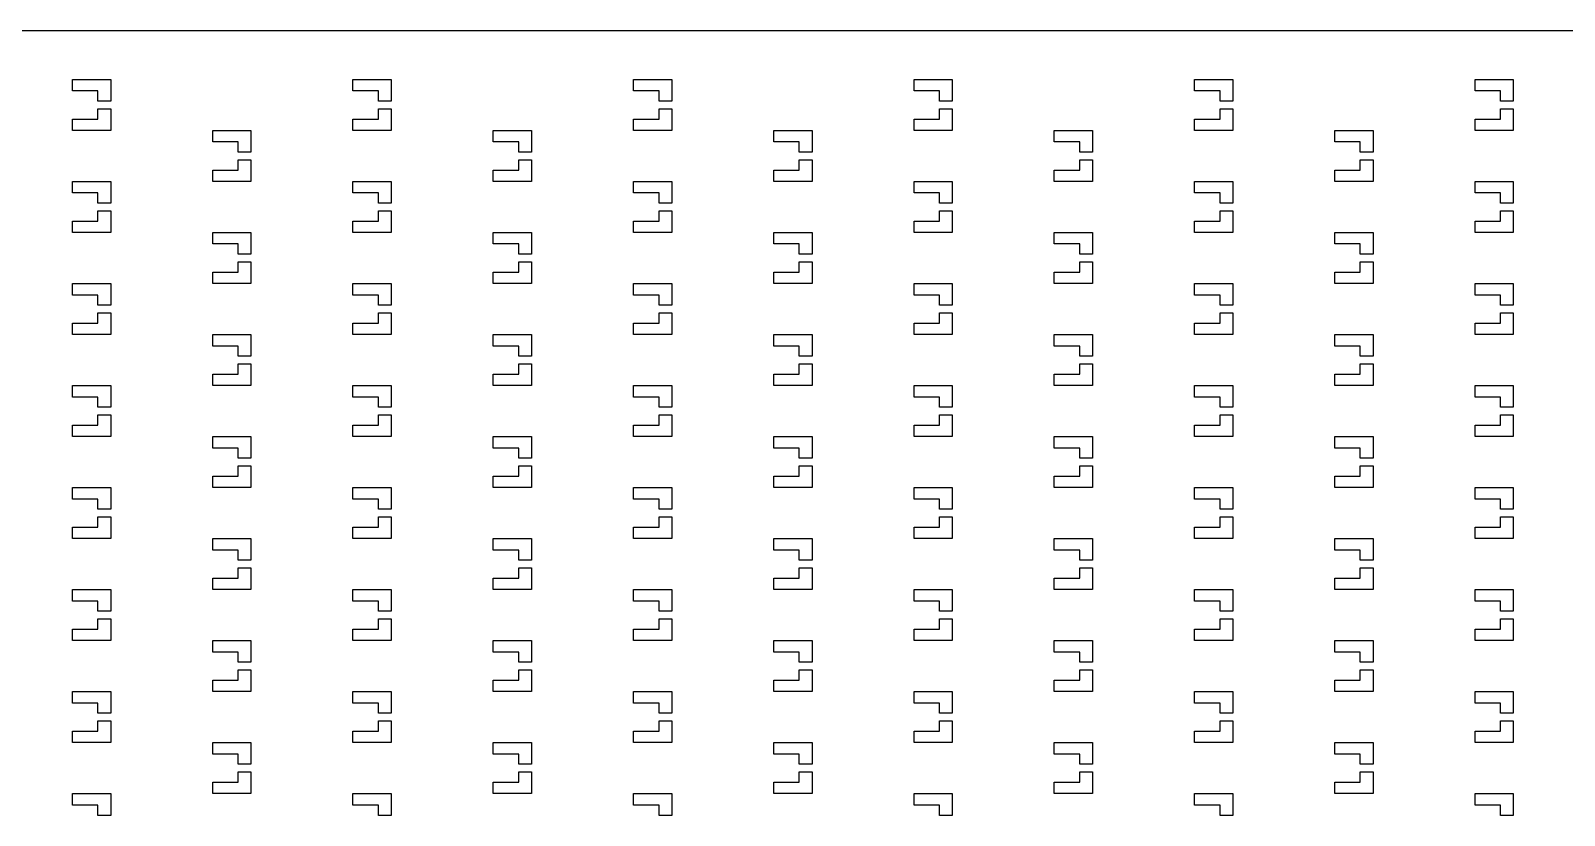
# Model space of a CAD drawing. Header units: millimetres. Extents: x 2102 to 86502, y 1818 to 64568.
# Drawn here: x 26348 to 26950, y 34385 to 34693 of the extents above; entities that cross this region are included whole.
import ezdxf

# ---------------------------------------------------------------- set-up
doc = ezdxf.new("R2010")
doc.units = ezdxf.units.MM
doc.layers.add('Layer-2', color=3, linetype='Continuous')

msp = doc.modelspace()

# ---------------------------------------------------------------- linework, layer by layer
at = {"layer": 'Layer-2'}
for p, q in [((30017.7, 34692.6), (23387.72, 34692.6)), ((26364.55, 34673.47), (26379.55, 34673.47)), ((26364.55, 34668.97), (26364.55, 34673.47)), ((26379.55, 34673.47), (26379.55, 34664.97)), ((26474.55, 34673.47), (26489.55, 34673.47)), ((26474.55, 34668.97), (26474.55, 34673.47)), ((26489.55, 34673.47), (26489.55, 34664.97)), ((26584.55, 34673.47), (26599.55, 34673.47)), ((26584.55, 34668.97), (26584.55, 34673.47)), ((26599.55, 34673.47), (26599.55, 34664.97)), ((26694.55, 34673.47), (26709.55, 34673.47)), ((26694.55, 34668.97), (26694.55, 34673.47)), ((26709.55, 34673.47), (26709.55, 34664.97)), ((26804.55, 34673.47), (26819.55, 34673.47)), ((26804.55, 34668.97), (26804.55, 34673.47)), ((26819.55, 34673.47), (26819.55, 34664.97)), ((26914.55, 34673.47), (26929.55, 34673.47)), ((26914.55, 34668.97), (26914.55, 34673.47)), ((26929.55, 34673.47), (26929.55, 34664.97)), ((26374.55, 34668.97), (26364.55, 34668.97)), ((26374.55, 34664.97), (26374.55, 34668.97)), ((26379.55, 34664.97), (26374.55, 34664.97)), ((26484.55, 34668.97), (26474.55, 34668.97)), ((26484.55, 34664.97), (26484.55, 34668.97)), ((26489.55, 34664.97), (26484.55, 34664.97)), ((26594.55, 34668.97), (26584.55, 34668.97)), ((26594.55, 34664.97), (26594.55, 34668.97)), ((26599.55, 34664.97), (26594.55, 34664.97)), ((26704.55, 34668.97), (26694.55, 34668.97)), ((26704.55, 34664.97), (26704.55, 34668.97)), ((26709.55, 34664.97), (26704.55, 34664.97)), ((26814.55, 34668.97), (26804.55, 34668.97)), ((26814.55, 34664.97), (26814.55, 34668.97)), ((26819.55, 34664.97), (26814.55, 34664.97)), ((26924.55, 34668.97), (26914.55, 34668.97)), ((26924.55, 34664.97), (26924.55, 34668.97)), ((26929.55, 34664.97), (26924.55, 34664.97)), ((26364.55, 34657.97), (26374.55, 34657.97)), ((26364.55, 34653.47), (26364.55, 34657.97)), ((26374.55, 34657.97), (26374.55, 34661.97)), ((26374.55, 34661.97), (26379.55, 34661.97)), ((26379.55, 34661.97), (26379.55, 34653.47)), ((26474.55, 34657.97), (26484.55, 34657.97)), ((26474.55, 34653.47), (26474.55, 34657.97)), ((26484.55, 34657.97), (26484.55, 34661.97)), ((26484.55, 34661.97), (26489.55, 34661.97)), ((26489.55, 34661.97), (26489.55, 34653.47)), ((26584.55, 34657.97), (26594.55, 34657.97)), ((26584.55, 34653.47), (26584.55, 34657.97)), ((26594.55, 34657.97), (26594.55, 34661.97)), ((26594.55, 34661.97), (26599.55, 34661.97)), ((26599.55, 34661.97), (26599.55, 34653.47)), ((26694.55, 34657.97), (26704.55, 34657.97)), ((26694.55, 34653.47), (26694.55, 34657.97)), ((26704.55, 34657.97), (26704.55, 34661.97)), ((26704.55, 34661.97), (26709.55, 34661.97)), ((26709.55, 34661.97), (26709.55, 34653.47)), ((26804.55, 34657.97), (26814.55, 34657.97)), ((26804.55, 34653.47), (26804.55, 34657.97)), ((26814.55, 34657.97), (26814.55, 34661.97)), ((26814.55, 34661.97), (26819.55, 34661.97)), ((26819.55, 34661.97), (26819.55, 34653.47)), ((26914.55, 34657.97), (26924.55, 34657.97)), ((26914.55, 34653.47), (26914.55, 34657.97)), ((26924.55, 34657.97), (26924.55, 34661.97)), ((26924.55, 34661.97), (26929.55, 34661.97)), ((26929.55, 34661.97), (26929.55, 34653.47)), ((26379.55, 34653.47), (26364.55, 34653.47)), ((26419.55, 34653.47), (26434.55, 34653.47)), ((26419.55, 34648.97), (26419.55, 34653.47)), ((26434.55, 34653.47), (26434.55, 34644.97)), ((26489.55, 34653.47), (26474.55, 34653.47)), ((26529.55, 34653.47), (26544.55, 34653.47)), ((26529.55, 34648.97), (26529.55, 34653.47)), ((26544.55, 34653.47), (26544.55, 34644.97)), ((26599.55, 34653.47), (26584.55, 34653.47)), ((26639.55, 34653.47), (26654.55, 34653.47)), ((26639.55, 34648.97), (26639.55, 34653.47)), ((26654.55, 34653.47), (26654.55, 34644.97)), ((26709.55, 34653.47), (26694.55, 34653.47)), ((26749.55, 34653.47), (26764.55, 34653.47)), ((26749.55, 34648.97), (26749.55, 34653.47)), ((26764.55, 34653.47), (26764.55, 34644.97)), ((26819.55, 34653.47), (26804.55, 34653.47)), ((26859.55, 34653.47), (26874.55, 34653.47)), ((26859.55, 34648.97), (26859.55, 34653.47)), ((26874.55, 34653.47), (26874.55, 34644.97)), ((26929.55, 34653.47), (26914.55, 34653.47)), ((26429.55, 34648.97), (26419.55, 34648.97)), ((26429.55, 34644.97), (26429.55, 34648.97)), ((26539.55, 34648.97), (26529.55, 34648.97)), ((26539.55, 34644.97), (26539.55, 34648.97)), ((26649.55, 34648.97), (26639.55, 34648.97)), ((26649.55, 34644.97), (26649.55, 34648.97)), ((26759.55, 34648.97), (26749.55, 34648.97)), ((26759.55, 34644.97), (26759.55, 34648.97)), ((26869.55, 34648.97), (26859.55, 34648.97)), ((26869.55, 34644.97), (26869.55, 34648.97)), ((26434.55, 34644.97), (26429.55, 34644.97)), ((26429.55, 34637.97), (26429.55, 34641.97)), ((26429.55, 34641.97), (26434.55, 34641.97)), ((26434.55, 34641.97), (26434.55, 34633.47)), ((26544.55, 34644.97), (26539.55, 34644.97)), ((26539.55, 34637.97), (26539.55, 34641.97)), ((26539.55, 34641.97), (26544.55, 34641.97)), ((26544.55, 34641.97), (26544.55, 34633.47)), ((26654.55, 34644.97), (26649.55, 34644.97)), ((26649.55, 34637.97), (26649.55, 34641.97)), ((26649.55, 34641.97), (26654.55, 34641.97)), ((26654.55, 34641.97), (26654.55, 34633.47)), ((26764.55, 34644.97), (26759.55, 34644.97)), ((26759.55, 34637.97), (26759.55, 34641.97)), ((26759.55, 34641.97), (26764.55, 34641.97)), ((26764.55, 34641.97), (26764.55, 34633.47)), ((26874.55, 34644.97), (26869.55, 34644.97)), ((26869.55, 34637.97), (26869.55, 34641.97)), ((26869.55, 34641.97), (26874.55, 34641.97)), ((26874.55, 34641.97), (26874.55, 34633.47)), ((26419.55, 34637.97), (26429.55, 34637.97)), ((26419.55, 34633.47), (26419.55, 34637.97)), ((26529.55, 34637.97), (26539.55, 34637.97)), ((26529.55, 34633.47), (26529.55, 34637.97)), ((26639.55, 34637.97), (26649.55, 34637.97)), ((26639.55, 34633.47), (26639.55, 34637.97)), ((26749.55, 34637.97), (26759.55, 34637.97)), ((26749.55, 34633.47), (26749.55, 34637.97)), ((26859.55, 34637.97), (26869.55, 34637.97)), ((26859.55, 34633.47), (26859.55, 34637.97)), ((26364.55, 34633.47), (26379.55, 34633.47)), ((26364.55, 34628.97), (26364.55, 34633.47)), ((26374.55, 34628.97), (26364.55, 34628.97)), ((26374.55, 34624.97), (26374.55, 34628.97)), ((26379.55, 34633.47), (26379.55, 34624.97)), ((26434.55, 34633.47), (26419.55, 34633.47)), ((26474.55, 34633.47), (26489.55, 34633.47)), ((26474.55, 34628.97), (26474.55, 34633.47)), ((26484.55, 34628.97), (26474.55, 34628.97)), ((26484.55, 34624.97), (26484.55, 34628.97)), ((26489.55, 34633.47), (26489.55, 34624.97)), ((26544.55, 34633.47), (26529.55, 34633.47)), ((26584.55, 34633.47), (26599.55, 34633.47)), ((26584.55, 34628.97), (26584.55, 34633.47)), ((26594.55, 34628.97), (26584.55, 34628.97)), ((26594.55, 34624.97), (26594.55, 34628.97)), ((26599.55, 34633.47), (26599.55, 34624.97)), ((26654.55, 34633.47), (26639.55, 34633.47)), ((26694.55, 34633.47), (26709.55, 34633.47)), ((26694.55, 34628.97), (26694.55, 34633.47)), ((26704.55, 34628.97), (26694.55, 34628.97)), ((26704.55, 34624.97), (26704.55, 34628.97)), ((26709.55, 34633.47), (26709.55, 34624.97)), ((26764.55, 34633.47), (26749.55, 34633.47)), ((26804.55, 34633.47), (26819.55, 34633.47)), ((26804.55, 34628.97), (26804.55, 34633.47)), ((26814.55, 34628.97), (26804.55, 34628.97)), ((26814.55, 34624.97), (26814.55, 34628.97)), ((26819.55, 34633.47), (26819.55, 34624.97)), ((26874.55, 34633.47), (26859.55, 34633.47)), ((26914.55, 34633.47), (26929.55, 34633.47)), ((26914.55, 34628.97), (26914.55, 34633.47)), ((26924.55, 34628.97), (26914.55, 34628.97)), ((26924.55, 34624.97), (26924.55, 34628.97)), ((26929.55, 34633.47), (26929.55, 34624.97)), ((26379.55, 34624.97), (26374.55, 34624.97)), ((26374.55, 34617.97), (26374.55, 34621.97)), ((26374.55, 34621.97), (26379.55, 34621.97)), ((26379.55, 34621.97), (26379.55, 34613.47)), ((26489.55, 34624.97), (26484.55, 34624.97)), ((26484.55, 34617.97), (26484.55, 34621.97)), ((26484.55, 34621.97), (26489.55, 34621.97)), ((26489.55, 34621.97), (26489.55, 34613.47)), ((26599.55, 34624.97), (26594.55, 34624.97)), ((26594.55, 34617.97), (26594.55, 34621.97)), ((26594.55, 34621.97), (26599.55, 34621.97)), ((26599.55, 34621.97), (26599.55, 34613.47)), ((26709.55, 34624.97), (26704.55, 34624.97)), ((26704.55, 34617.97), (26704.55, 34621.97)), ((26704.55, 34621.97), (26709.55, 34621.97)), ((26709.55, 34621.97), (26709.55, 34613.47)), ((26819.55, 34624.97), (26814.55, 34624.97)), ((26814.55, 34617.97), (26814.55, 34621.97)), ((26814.55, 34621.97), (26819.55, 34621.97)), ((26819.55, 34621.97), (26819.55, 34613.47)), ((26929.55, 34624.97), (26924.55, 34624.97)), ((26924.55, 34617.97), (26924.55, 34621.97)), ((26924.55, 34621.97), (26929.55, 34621.97)), ((26929.55, 34621.97), (26929.55, 34613.47)), ((26364.55, 34617.97), (26374.55, 34617.97)), ((26364.55, 34613.47), (26364.55, 34617.97)), ((26474.55, 34617.97), (26484.55, 34617.97)), ((26474.55, 34613.47), (26474.55, 34617.97)), ((26584.55, 34617.97), (26594.55, 34617.97)), ((26584.55, 34613.47), (26584.55, 34617.97)), ((26694.55, 34617.97), (26704.55, 34617.97)), ((26694.55, 34613.47), (26694.55, 34617.97)), ((26804.55, 34617.97), (26814.55, 34617.97)), ((26804.55, 34613.47), (26804.55, 34617.97)), ((26914.55, 34617.97), (26924.55, 34617.97)), ((26914.55, 34613.47), (26914.55, 34617.97)), ((26379.55, 34613.47), (26364.55, 34613.47)), ((26419.55, 34613.47), (26434.55, 34613.47)), ((26419.55, 34608.97), (26419.55, 34613.47)), ((26434.55, 34613.47), (26434.55, 34604.97)), ((26489.55, 34613.47), (26474.55, 34613.47)), ((26529.55, 34613.47), (26544.55, 34613.47)), ((26529.55, 34608.97), (26529.55, 34613.47)), ((26544.55, 34613.47), (26544.55, 34604.97)), ((26599.55, 34613.47), (26584.55, 34613.47)), ((26639.55, 34613.47), (26654.55, 34613.47)), ((26639.55, 34608.97), (26639.55, 34613.47)), ((26654.55, 34613.47), (26654.55, 34604.97)), ((26709.55, 34613.47), (26694.55, 34613.47)), ((26749.55, 34613.47), (26764.55, 34613.47)), ((26749.55, 34608.97), (26749.55, 34613.47)), ((26764.55, 34613.47), (26764.55, 34604.97)), ((26819.55, 34613.47), (26804.55, 34613.47)), ((26859.55, 34613.47), (26874.55, 34613.47)), ((26859.55, 34608.97), (26859.55, 34613.47)), ((26874.55, 34613.47), (26874.55, 34604.97)), ((26929.55, 34613.47), (26914.55, 34613.47)), ((26429.55, 34608.97), (26419.55, 34608.97)), ((26429.55, 34604.97), (26429.55, 34608.97)), ((26434.55, 34604.97), (26429.55, 34604.97)), ((26539.55, 34608.97), (26529.55, 34608.97)), ((26539.55, 34604.97), (26539.55, 34608.97)), ((26544.55, 34604.97), (26539.55, 34604.97)), ((26649.55, 34608.97), (26639.55, 34608.97)), ((26649.55, 34604.97), (26649.55, 34608.97)), ((26654.55, 34604.97), (26649.55, 34604.97)), ((26759.55, 34608.97), (26749.55, 34608.97)), ((26759.55, 34604.97), (26759.55, 34608.97)), ((26764.55, 34604.97), (26759.55, 34604.97)), ((26869.55, 34608.97), (26859.55, 34608.97)), ((26869.55, 34604.97), (26869.55, 34608.97)), ((26874.55, 34604.97), (26869.55, 34604.97)), ((26419.55, 34597.97), (26429.55, 34597.97)), ((26419.55, 34593.47), (26419.55, 34597.97)), ((26429.55, 34597.97), (26429.55, 34601.97)), ((26429.55, 34601.97), (26434.55, 34601.97)), ((26434.55, 34601.97), (26434.55, 34593.47)), ((26529.55, 34597.97), (26539.55, 34597.97)), ((26529.55, 34593.47), (26529.55, 34597.97)), ((26539.55, 34597.97), (26539.55, 34601.97)), ((26539.55, 34601.97), (26544.55, 34601.97)), ((26544.55, 34601.97), (26544.55, 34593.47)), ((26639.55, 34597.97), (26649.55, 34597.97)), ((26639.55, 34593.47), (26639.55, 34597.97)), ((26649.55, 34597.97), (26649.55, 34601.97)), ((26649.55, 34601.97), (26654.55, 34601.97)), ((26654.55, 34601.97), (26654.55, 34593.47)), ((26749.55, 34597.97), (26759.55, 34597.97)), ((26749.55, 34593.47), (26749.55, 34597.97)), ((26759.55, 34597.97), (26759.55, 34601.97)), ((26759.55, 34601.97), (26764.55, 34601.97)), ((26764.55, 34601.97), (26764.55, 34593.47)), ((26859.55, 34597.97), (26869.55, 34597.97)), ((26859.55, 34593.47), (26859.55, 34597.97)), ((26869.55, 34597.97), (26869.55, 34601.97)), ((26869.55, 34601.97), (26874.55, 34601.97)), ((26874.55, 34601.97), (26874.55, 34593.47)), ((26364.55, 34593.47), (26379.55, 34593.47)), ((26364.55, 34588.97), (26364.55, 34593.47)), ((26379.55, 34593.47), (26379.55, 34584.97)), ((26434.55, 34593.47), (26419.55, 34593.47)), ((26474.55, 34593.47), (26489.55, 34593.47)), ((26474.55, 34588.97), (26474.55, 34593.47)), ((26489.55, 34593.47), (26489.55, 34584.97)), ((26544.55, 34593.47), (26529.55, 34593.47)), ((26584.55, 34593.47), (26599.55, 34593.47)), ((26584.55, 34588.97), (26584.55, 34593.47)), ((26599.55, 34593.47), (26599.55, 34584.97)), ((26654.55, 34593.47), (26639.55, 34593.47)), ((26694.55, 34593.47), (26709.55, 34593.47)), ((26694.55, 34588.97), (26694.55, 34593.47)), ((26709.55, 34593.47), (26709.55, 34584.97)), ((26764.55, 34593.47), (26749.55, 34593.47)), ((26804.55, 34593.47), (26819.55, 34593.47)), ((26804.55, 34588.97), (26804.55, 34593.47)), ((26819.55, 34593.47), (26819.55, 34584.97)), ((26874.55, 34593.47), (26859.55, 34593.47)), ((26914.55, 34593.47), (26929.55, 34593.47)), ((26914.55, 34588.97), (26914.55, 34593.47)), ((26929.55, 34593.47), (26929.55, 34584.97)), ((26374.55, 34588.97), (26364.55, 34588.97)), ((26374.55, 34584.97), (26374.55, 34588.97)), ((26484.55, 34588.97), (26474.55, 34588.97)), ((26484.55, 34584.97), (26484.55, 34588.97)), ((26594.55, 34588.97), (26584.55, 34588.97)), ((26594.55, 34584.97), (26594.55, 34588.97)), ((26704.55, 34588.97), (26694.55, 34588.97)), ((26704.55, 34584.97), (26704.55, 34588.97)), ((26814.55, 34588.97), (26804.55, 34588.97)), ((26814.55, 34584.97), (26814.55, 34588.97)), ((26924.55, 34588.97), (26914.55, 34588.97)), ((26924.55, 34584.97), (26924.55, 34588.97)), ((26379.55, 34584.97), (26374.55, 34584.97)), ((26374.55, 34577.97), (26374.55, 34581.97)), ((26374.55, 34581.97), (26379.55, 34581.97)), ((26379.55, 34581.97), (26379.55, 34573.47)), ((26489.55, 34584.97), (26484.55, 34584.97)), ((26484.55, 34577.97), (26484.55, 34581.97)), ((26484.55, 34581.97), (26489.55, 34581.97)), ((26489.55, 34581.97), (26489.55, 34573.47)), ((26599.55, 34584.97), (26594.55, 34584.97)), ((26594.55, 34577.97), (26594.55, 34581.97)), ((26594.55, 34581.97), (26599.55, 34581.97)), ((26599.55, 34581.97), (26599.55, 34573.47)), ((26709.55, 34584.97), (26704.55, 34584.97)), ((26704.55, 34577.97), (26704.55, 34581.97)), ((26704.55, 34581.97), (26709.55, 34581.97)), ((26709.55, 34581.97), (26709.55, 34573.47)), ((26819.55, 34584.97), (26814.55, 34584.97)), ((26814.55, 34577.97), (26814.55, 34581.97)), ((26814.55, 34581.97), (26819.55, 34581.97)), ((26819.55, 34581.97), (26819.55, 34573.47)), ((26929.55, 34584.97), (26924.55, 34584.97)), ((26924.55, 34577.97), (26924.55, 34581.97)), ((26924.55, 34581.97), (26929.55, 34581.97)), ((26929.55, 34581.97), (26929.55, 34573.47)), ((26364.55, 34577.97), (26374.55, 34577.97)), ((26364.55, 34573.47), (26364.55, 34577.97)), ((26474.55, 34577.97), (26484.55, 34577.97)), ((26474.55, 34573.47), (26474.55, 34577.97)), ((26584.55, 34577.97), (26594.55, 34577.97)), ((26584.55, 34573.47), (26584.55, 34577.97)), ((26694.55, 34577.97), (26704.55, 34577.97)), ((26694.55, 34573.47), (26694.55, 34577.97)), ((26804.55, 34577.97), (26814.55, 34577.97)), ((26804.55, 34573.47), (26804.55, 34577.97)), ((26914.55, 34577.97), (26924.55, 34577.97)), ((26914.55, 34573.47), (26914.55, 34577.97)), ((26379.55, 34573.47), (26364.55, 34573.47)), ((26419.55, 34573.47), (26434.55, 34573.47)), ((26419.55, 34568.97), (26419.55, 34573.47)), ((26429.55, 34568.97), (26419.55, 34568.97)), ((26429.55, 34564.97), (26429.55, 34568.97)), ((26434.55, 34573.47), (26434.55, 34564.97)), ((26489.55, 34573.47), (26474.55, 34573.47)), ((26529.55, 34573.47), (26544.55, 34573.47)), ((26529.55, 34568.97), (26529.55, 34573.47)), ((26539.55, 34568.97), (26529.55, 34568.97)), ((26539.55, 34564.97), (26539.55, 34568.97)), ((26544.55, 34573.47), (26544.55, 34564.97)), ((26599.55, 34573.47), (26584.55, 34573.47)), ((26639.55, 34573.47), (26654.55, 34573.47)), ((26639.55, 34568.97), (26639.55, 34573.47)), ((26649.55, 34568.97), (26639.55, 34568.97)), ((26649.55, 34564.97), (26649.55, 34568.97)), ((26654.55, 34573.47), (26654.55, 34564.97)), ((26709.55, 34573.47), (26694.55, 34573.47)), ((26749.55, 34573.47), (26764.55, 34573.47)), ((26749.55, 34568.97), (26749.55, 34573.47)), ((26759.55, 34568.97), (26749.55, 34568.97)), ((26759.55, 34564.97), (26759.55, 34568.97)), ((26764.55, 34573.47), (26764.55, 34564.97)), ((26819.55, 34573.47), (26804.55, 34573.47)), ((26859.55, 34573.47), (26874.55, 34573.47)), ((26859.55, 34568.97), (26859.55, 34573.47)), ((26869.55, 34568.97), (26859.55, 34568.97)), ((26869.55, 34564.97), (26869.55, 34568.97)), ((26874.55, 34573.47), (26874.55, 34564.97)), ((26929.55, 34573.47), (26914.55, 34573.47)), ((26434.55, 34564.97), (26429.55, 34564.97)), ((26429.55, 34557.97), (26429.55, 34561.97)), ((26429.55, 34561.97), (26434.55, 34561.97)), ((26434.55, 34561.97), (26434.55, 34553.47)), ((26544.55, 34564.97), (26539.55, 34564.97)), ((26539.55, 34557.97), (26539.55, 34561.97)), ((26539.55, 34561.97), (26544.55, 34561.97)), ((26544.55, 34561.97), (26544.55, 34553.47)), ((26654.55, 34564.97), (26649.55, 34564.97)), ((26649.55, 34557.97), (26649.55, 34561.97)), ((26649.55, 34561.97), (26654.55, 34561.97)), ((26654.55, 34561.97), (26654.55, 34553.47)), ((26764.55, 34564.97), (26759.55, 34564.97)), ((26759.55, 34557.97), (26759.55, 34561.97)), ((26759.55, 34561.97), (26764.55, 34561.97)), ((26764.55, 34561.97), (26764.55, 34553.47)), ((26874.55, 34564.97), (26869.55, 34564.97)), ((26869.55, 34557.97), (26869.55, 34561.97)), ((26869.55, 34561.97), (26874.55, 34561.97)), ((26874.55, 34561.97), (26874.55, 34553.47)), ((26419.55, 34557.97), (26429.55, 34557.97)), ((26419.55, 34553.47), (26419.55, 34557.97)), ((26529.55, 34557.97), (26539.55, 34557.97)), ((26529.55, 34553.47), (26529.55, 34557.97)), ((26639.55, 34557.97), (26649.55, 34557.97)), ((26639.55, 34553.47), (26639.55, 34557.97)), ((26749.55, 34557.97), (26759.55, 34557.97)), ((26749.55, 34553.47), (26749.55, 34557.97)), ((26859.55, 34557.97), (26869.55, 34557.97)), ((26859.55, 34553.47), (26859.55, 34557.97)), ((26364.55, 34553.47), (26379.55, 34553.47)), ((26364.55, 34548.97), (26364.55, 34553.47)), ((26379.55, 34553.47), (26379.55, 34544.97)), ((26434.55, 34553.47), (26419.55, 34553.47)), ((26474.55, 34553.47), (26489.55, 34553.47)), ((26474.55, 34548.97), (26474.55, 34553.47)), ((26489.55, 34553.47), (26489.55, 34544.97)), ((26544.55, 34553.47), (26529.55, 34553.47)), ((26584.55, 34553.47), (26599.55, 34553.47)), ((26584.55, 34548.97), (26584.55, 34553.47)), ((26599.55, 34553.47), (26599.55, 34544.97)), ((26654.55, 34553.47), (26639.55, 34553.47)), ((26694.55, 34553.47), (26709.55, 34553.47)), ((26694.55, 34548.97), (26694.55, 34553.47)), ((26709.55, 34553.47), (26709.55, 34544.97)), ((26764.55, 34553.47), (26749.55, 34553.47)), ((26804.55, 34553.47), (26819.55, 34553.47)), ((26804.55, 34548.97), (26804.55, 34553.47)), ((26819.55, 34553.47), (26819.55, 34544.97)), ((26874.55, 34553.47), (26859.55, 34553.47)), ((26914.55, 34553.47), (26929.55, 34553.47)), ((26914.55, 34548.97), (26914.55, 34553.47)), ((26929.55, 34553.47), (26929.55, 34544.97)), ((26374.55, 34548.97), (26364.55, 34548.97)), ((26374.55, 34544.97), (26374.55, 34548.97)), ((26379.55, 34544.97), (26374.55, 34544.97)), ((26484.55, 34548.97), (26474.55, 34548.97)), ((26484.55, 34544.97), (26484.55, 34548.97)), ((26489.55, 34544.97), (26484.55, 34544.97)), ((26594.55, 34548.97), (26584.55, 34548.97)), ((26594.55, 34544.97), (26594.55, 34548.97)), ((26599.55, 34544.97), (26594.55, 34544.97)), ((26704.55, 34548.97), (26694.55, 34548.97)), ((26704.55, 34544.97), (26704.55, 34548.97)), ((26709.55, 34544.97), (26704.55, 34544.97)), ((26814.55, 34548.97), (26804.55, 34548.97)), ((26814.55, 34544.97), (26814.55, 34548.97)), ((26819.55, 34544.97), (26814.55, 34544.97)), ((26924.55, 34548.97), (26914.55, 34548.97)), ((26924.55, 34544.97), (26924.55, 34548.97)), ((26929.55, 34544.97), (26924.55, 34544.97)), ((26364.55, 34537.97), (26374.55, 34537.97)), ((26364.55, 34533.47), (26364.55, 34537.97)), ((26374.55, 34537.97), (26374.55, 34541.97)), ((26374.55, 34541.97), (26379.55, 34541.97)), ((26379.55, 34541.97), (26379.55, 34533.47)), ((26474.55, 34537.97), (26484.55, 34537.97)), ((26474.55, 34533.47), (26474.55, 34537.97)), ((26484.55, 34537.97), (26484.55, 34541.97)), ((26484.55, 34541.97), (26489.55, 34541.97)), ((26489.55, 34541.97), (26489.55, 34533.47)), ((26584.55, 34537.97), (26594.55, 34537.97)), ((26584.55, 34533.47), (26584.55, 34537.97)), ((26594.55, 34537.97), (26594.55, 34541.97)), ((26594.55, 34541.97), (26599.55, 34541.97)), ((26599.55, 34541.97), (26599.55, 34533.47)), ((26694.55, 34537.97), (26704.55, 34537.97)), ((26694.55, 34533.47), (26694.55, 34537.97)), ((26704.55, 34537.97), (26704.55, 34541.97)), ((26704.55, 34541.97), (26709.55, 34541.97)), ((26709.55, 34541.97), (26709.55, 34533.47)), ((26804.55, 34537.97), (26814.55, 34537.97)), ((26804.55, 34533.47), (26804.55, 34537.97)), ((26814.55, 34537.97), (26814.55, 34541.97)), ((26814.55, 34541.97), (26819.55, 34541.97)), ((26819.55, 34541.97), (26819.55, 34533.47)), ((26914.55, 34537.97), (26924.55, 34537.97)), ((26914.55, 34533.47), (26914.55, 34537.97)), ((26924.55, 34537.97), (26924.55, 34541.97)), ((26924.55, 34541.97), (26929.55, 34541.97)), ((26929.55, 34541.97), (26929.55, 34533.47)), ((26379.55, 34533.47), (26364.55, 34533.47)), ((26419.55, 34533.47), (26434.55, 34533.47)), ((26419.55, 34528.97), (26419.55, 34533.47)), ((26434.55, 34533.47), (26434.55, 34524.97)), ((26489.55, 34533.47), (26474.55, 34533.47)), ((26529.55, 34533.47), (26544.55, 34533.47)), ((26529.55, 34528.97), (26529.55, 34533.47)), ((26544.55, 34533.47), (26544.55, 34524.97)), ((26599.55, 34533.47), (26584.55, 34533.47)), ((26639.55, 34533.47), (26654.55, 34533.47)), ((26639.55, 34528.97), (26639.55, 34533.47)), ((26654.55, 34533.47), (26654.55, 34524.97)), ((26709.55, 34533.47), (26694.55, 34533.47)), ((26749.55, 34533.47), (26764.55, 34533.47)), ((26749.55, 34528.97), (26749.55, 34533.47)), ((26764.55, 34533.47), (26764.55, 34524.97)), ((26819.55, 34533.47), (26804.55, 34533.47)), ((26859.55, 34533.47), (26874.55, 34533.47)), ((26859.55, 34528.97), (26859.55, 34533.47)), ((26874.55, 34533.47), (26874.55, 34524.97)), ((26929.55, 34533.47), (26914.55, 34533.47)), ((26429.55, 34528.97), (26419.55, 34528.97)), ((26429.55, 34524.97), (26429.55, 34528.97)), ((26539.55, 34528.97), (26529.55, 34528.97)), ((26539.55, 34524.97), (26539.55, 34528.97)), ((26649.55, 34528.97), (26639.55, 34528.97)), ((26649.55, 34524.97), (26649.55, 34528.97)), ((26759.55, 34528.97), (26749.55, 34528.97)), ((26759.55, 34524.97), (26759.55, 34528.97)), ((26869.55, 34528.97), (26859.55, 34528.97)), ((26869.55, 34524.97), (26869.55, 34528.97)), ((26434.55, 34524.97), (26429.55, 34524.97)), ((26429.55, 34517.97), (26429.55, 34521.97)), ((26429.55, 34521.97), (26434.55, 34521.97)), ((26434.55, 34521.97), (26434.55, 34513.47)), ((26544.55, 34524.97), (26539.55, 34524.97)), ((26539.55, 34517.97), (26539.55, 34521.97)), ((26539.55, 34521.97), (26544.55, 34521.97)), ((26544.55, 34521.97), (26544.55, 34513.47)), ((26654.55, 34524.97), (26649.55, 34524.97)), ((26649.55, 34517.97), (26649.55, 34521.97)), ((26649.55, 34521.97), (26654.55, 34521.97)), ((26654.55, 34521.97), (26654.55, 34513.47)), ((26764.55, 34524.97), (26759.55, 34524.97)), ((26759.55, 34517.97), (26759.55, 34521.97)), ((26759.55, 34521.97), (26764.55, 34521.97)), ((26764.55, 34521.97), (26764.55, 34513.47)), ((26874.55, 34524.97), (26869.55, 34524.97)), ((26869.55, 34517.97), (26869.55, 34521.97)), ((26869.55, 34521.97), (26874.55, 34521.97)), ((26874.55, 34521.97), (26874.55, 34513.47)), ((26364.55, 34513.47), (26379.55, 34513.47)), ((26364.55, 34508.97), (26364.55, 34513.47)), ((26379.55, 34513.47), (26379.55, 34504.97)), ((26419.55, 34517.97), (26429.55, 34517.97)), ((26419.55, 34513.47), (26419.55, 34517.97)), ((26434.55, 34513.47), (26419.55, 34513.47)), ((26474.55, 34513.47), (26489.55, 34513.47)), ((26474.55, 34508.97), (26474.55, 34513.47)), ((26489.55, 34513.47), (26489.55, 34504.97)), ((26529.55, 34517.97), (26539.55, 34517.97)), ((26529.55, 34513.47), (26529.55, 34517.97)), ((26544.55, 34513.47), (26529.55, 34513.47)), ((26584.55, 34513.47), (26599.55, 34513.47)), ((26584.55, 34508.97), (26584.55, 34513.47)), ((26599.55, 34513.47), (26599.55, 34504.97)), ((26639.55, 34517.97), (26649.55, 34517.97)), ((26639.55, 34513.47), (26639.55, 34517.97)), ((26654.55, 34513.47), (26639.55, 34513.47)), ((26694.55, 34513.47), (26709.55, 34513.47)), ((26694.55, 34508.97), (26694.55, 34513.47)), ((26709.55, 34513.47), (26709.55, 34504.97)), ((26749.55, 34517.97), (26759.55, 34517.97)), ((26749.55, 34513.47), (26749.55, 34517.97)), ((26764.55, 34513.47), (26749.55, 34513.47)), ((26804.55, 34513.47), (26819.55, 34513.47)), ((26804.55, 34508.97), (26804.55, 34513.47)), ((26819.55, 34513.47), (26819.55, 34504.97)), ((26859.55, 34517.97), (26869.55, 34517.97)), ((26859.55, 34513.47), (26859.55, 34517.97)), ((26874.55, 34513.47), (26859.55, 34513.47)), ((26914.55, 34513.47), (26929.55, 34513.47)), ((26914.55, 34508.97), (26914.55, 34513.47)), ((26929.55, 34513.47), (26929.55, 34504.97)), ((26374.55, 34508.97), (26364.55, 34508.97)), ((26374.55, 34504.97), (26374.55, 34508.97)), ((26484.55, 34508.97), (26474.55, 34508.97)), ((26484.55, 34504.97), (26484.55, 34508.97)), ((26594.55, 34508.97), (26584.55, 34508.97)), ((26594.55, 34504.97), (26594.55, 34508.97)), ((26704.55, 34508.97), (26694.55, 34508.97)), ((26704.55, 34504.97), (26704.55, 34508.97)), ((26814.55, 34508.97), (26804.55, 34508.97)), ((26814.55, 34504.97), (26814.55, 34508.97)), ((26924.55, 34508.97), (26914.55, 34508.97)), ((26924.55, 34504.97), (26924.55, 34508.97)), ((26379.55, 34504.97), (26374.55, 34504.97)), ((26374.55, 34497.97), (26374.55, 34501.97)), ((26374.55, 34501.97), (26379.55, 34501.97)), ((26379.55, 34501.97), (26379.55, 34493.47)), ((26489.55, 34504.97), (26484.55, 34504.97)), ((26484.55, 34497.97), (26484.55, 34501.97)), ((26484.55, 34501.97), (26489.55, 34501.97)), ((26489.55, 34501.97), (26489.55, 34493.47)), ((26599.55, 34504.97), (26594.55, 34504.97)), ((26594.55, 34497.97), (26594.55, 34501.97)), ((26594.55, 34501.97), (26599.55, 34501.97)), ((26599.55, 34501.97), (26599.55, 34493.47)), ((26709.55, 34504.97), (26704.55, 34504.97)), ((26704.55, 34497.97), (26704.55, 34501.97)), ((26704.55, 34501.97), (26709.55, 34501.97)), ((26709.55, 34501.97), (26709.55, 34493.47)), ((26819.55, 34504.97), (26814.55, 34504.97)), ((26814.55, 34497.97), (26814.55, 34501.97)), ((26814.55, 34501.97), (26819.55, 34501.97)), ((26819.55, 34501.97), (26819.55, 34493.47)), ((26929.55, 34504.97), (26924.55, 34504.97)), ((26924.55, 34497.97), (26924.55, 34501.97)), ((26924.55, 34501.97), (26929.55, 34501.97)), ((26929.55, 34501.97), (26929.55, 34493.47)), ((26364.55, 34497.97), (26374.55, 34497.97)), ((26364.55, 34493.47), (26364.55, 34497.97)), ((26474.55, 34497.97), (26484.55, 34497.97)), ((26474.55, 34493.47), (26474.55, 34497.97)), ((26584.55, 34497.97), (26594.55, 34497.97)), ((26584.55, 34493.47), (26584.55, 34497.97)), ((26694.55, 34497.97), (26704.55, 34497.97)), ((26694.55, 34493.47), (26694.55, 34497.97)), ((26804.55, 34497.97), (26814.55, 34497.97)), ((26804.55, 34493.47), (26804.55, 34497.97)), ((26914.55, 34497.97), (26924.55, 34497.97)), ((26914.55, 34493.47), (26914.55, 34497.97)), ((26379.55, 34493.47), (26364.55, 34493.47)), ((26419.55, 34493.47), (26434.55, 34493.47)), ((26419.55, 34488.97), (26419.55, 34493.47)), ((26434.55, 34493.47), (26434.55, 34484.97)), ((26489.55, 34493.47), (26474.55, 34493.47)), ((26529.55, 34493.47), (26544.55, 34493.47)), ((26529.55, 34488.97), (26529.55, 34493.47)), ((26544.55, 34493.47), (26544.55, 34484.97)), ((26599.55, 34493.47), (26584.55, 34493.47)), ((26639.55, 34493.47), (26654.55, 34493.47)), ((26639.55, 34488.97), (26639.55, 34493.47)), ((26654.55, 34493.47), (26654.55, 34484.97)), ((26709.55, 34493.47), (26694.55, 34493.47)), ((26749.55, 34493.47), (26764.55, 34493.47)), ((26749.55, 34488.97), (26749.55, 34493.47)), ((26764.55, 34493.47), (26764.55, 34484.97)), ((26819.55, 34493.47), (26804.55, 34493.47)), ((26859.55, 34493.47), (26874.55, 34493.47)), ((26859.55, 34488.97), (26859.55, 34493.47)), ((26874.55, 34493.47), (26874.55, 34484.97)), ((26929.55, 34493.47), (26914.55, 34493.47)), ((26429.55, 34488.97), (26419.55, 34488.97)), ((26429.55, 34484.97), (26429.55, 34488.97)), ((26434.55, 34484.97), (26429.55, 34484.97)), ((26539.55, 34488.97), (26529.55, 34488.97)), ((26539.55, 34484.97), (26539.55, 34488.97)), ((26544.55, 34484.97), (26539.55, 34484.97)), ((26649.55, 34488.97), (26639.55, 34488.97)), ((26649.55, 34484.97), (26649.55, 34488.97)), ((26654.55, 34484.97), (26649.55, 34484.97)), ((26759.55, 34488.97), (26749.55, 34488.97)), ((26759.55, 34484.97), (26759.55, 34488.97)), ((26764.55, 34484.97), (26759.55, 34484.97)), ((26869.55, 34488.97), (26859.55, 34488.97)), ((26869.55, 34484.97), (26869.55, 34488.97)), ((26874.55, 34484.97), (26869.55, 34484.97)), ((26419.55, 34477.97), (26429.55, 34477.97)), ((26419.55, 34473.47), (26419.55, 34477.97)), ((26429.55, 34477.97), (26429.55, 34481.97)), ((26429.55, 34481.97), (26434.55, 34481.97)), ((26434.55, 34481.97), (26434.55, 34473.47)), ((26529.55, 34477.97), (26539.55, 34477.97)), ((26529.55, 34473.47), (26529.55, 34477.97)), ((26539.55, 34477.97), (26539.55, 34481.97)), ((26539.55, 34481.97), (26544.55, 34481.97)), ((26544.55, 34481.97), (26544.55, 34473.47)), ((26639.55, 34477.97), (26649.55, 34477.97)), ((26639.55, 34473.47), (26639.55, 34477.97)), ((26649.55, 34477.97), (26649.55, 34481.97)), ((26649.55, 34481.97), (26654.55, 34481.97)), ((26654.55, 34481.97), (26654.55, 34473.47)), ((26749.55, 34477.97), (26759.55, 34477.97)), ((26749.55, 34473.47), (26749.55, 34477.97)), ((26759.55, 34477.97), (26759.55, 34481.97)), ((26759.55, 34481.97), (26764.55, 34481.97)), ((26764.55, 34481.97), (26764.55, 34473.47)), ((26859.55, 34477.97), (26869.55, 34477.97)), ((26859.55, 34473.47), (26859.55, 34477.97)), ((26869.55, 34477.97), (26869.55, 34481.97)), ((26869.55, 34481.97), (26874.55, 34481.97)), ((26874.55, 34481.97), (26874.55, 34473.47)), ((26364.55, 34473.47), (26379.55, 34473.47)), ((26364.55, 34468.97), (26364.55, 34473.47)), ((26379.55, 34473.47), (26379.55, 34464.97)), ((26434.55, 34473.47), (26419.55, 34473.47)), ((26474.55, 34473.47), (26489.55, 34473.47)), ((26474.55, 34468.97), (26474.55, 34473.47)), ((26489.55, 34473.47), (26489.55, 34464.97)), ((26544.55, 34473.47), (26529.55, 34473.47)), ((26584.55, 34473.47), (26599.55, 34473.47)), ((26584.55, 34468.97), (26584.55, 34473.47)), ((26599.55, 34473.47), (26599.55, 34464.97)), ((26654.55, 34473.47), (26639.55, 34473.47)), ((26694.55, 34473.47), (26709.55, 34473.47)), ((26694.55, 34468.97), (26694.55, 34473.47)), ((26709.55, 34473.47), (26709.55, 34464.97)), ((26764.55, 34473.47), (26749.55, 34473.47)), ((26804.55, 34473.47), (26819.55, 34473.47)), ((26804.55, 34468.97), (26804.55, 34473.47)), ((26819.55, 34473.47), (26819.55, 34464.97)), ((26874.55, 34473.47), (26859.55, 34473.47)), ((26914.55, 34473.47), (26929.55, 34473.47)), ((26914.55, 34468.97), (26914.55, 34473.47)), ((26929.55, 34473.47), (26929.55, 34464.97)), ((26374.55, 34468.97), (26364.55, 34468.97)), ((26374.55, 34464.97), (26374.55, 34468.97)), ((26484.55, 34468.97), (26474.55, 34468.97)), ((26484.55, 34464.97), (26484.55, 34468.97)), ((26594.55, 34468.97), (26584.55, 34468.97)), ((26594.55, 34464.97), (26594.55, 34468.97)), ((26704.55, 34468.97), (26694.55, 34468.97)), ((26704.55, 34464.97), (26704.55, 34468.97)), ((26814.55, 34468.97), (26804.55, 34468.97)), ((26814.55, 34464.97), (26814.55, 34468.97)), ((26924.55, 34468.97), (26914.55, 34468.97)), ((26924.55, 34464.97), (26924.55, 34468.97)), ((26379.55, 34464.97), (26374.55, 34464.97)), ((26374.55, 34457.97), (26374.55, 34461.97)), ((26374.55, 34461.97), (26379.55, 34461.97)), ((26379.55, 34461.97), (26379.55, 34453.47)), ((26489.55, 34464.97), (26484.55, 34464.97)), ((26484.55, 34457.97), (26484.55, 34461.97)), ((26484.55, 34461.97), (26489.55, 34461.97)), ((26489.55, 34461.97), (26489.55, 34453.47)), ((26599.55, 34464.97), (26594.55, 34464.97)), ((26594.55, 34457.97), (26594.55, 34461.97)), ((26594.55, 34461.97), (26599.55, 34461.97)), ((26599.55, 34461.97), (26599.55, 34453.47)), ((26709.55, 34464.97), (26704.55, 34464.97)), ((26704.55, 34457.97), (26704.55, 34461.97)), ((26704.55, 34461.97), (26709.55, 34461.97)), ((26709.55, 34461.97), (26709.55, 34453.47)), ((26819.55, 34464.97), (26814.55, 34464.97)), ((26814.55, 34457.97), (26814.55, 34461.97)), ((26814.55, 34461.97), (26819.55, 34461.97)), ((26819.55, 34461.97), (26819.55, 34453.47)), ((26929.55, 34464.97), (26924.55, 34464.97)), ((26924.55, 34457.97), (26924.55, 34461.97)), ((26924.55, 34461.97), (26929.55, 34461.97)), ((26929.55, 34461.97), (26929.55, 34453.47)), ((26364.55, 34457.97), (26374.55, 34457.97)), ((26364.55, 34453.47), (26364.55, 34457.97)), ((26379.55, 34453.47), (26364.55, 34453.47)), ((26419.55, 34453.47), (26434.55, 34453.47)), ((26419.55, 34448.97), (26419.55, 34453.47)), ((26434.55, 34453.47), (26434.55, 34444.97)), ((26474.55, 34457.97), (26484.55, 34457.97)), ((26474.55, 34453.47), (26474.55, 34457.97)), ((26489.55, 34453.47), (26474.55, 34453.47)), ((26529.55, 34453.47), (26544.55, 34453.47)), ((26529.55, 34448.97), (26529.55, 34453.47)), ((26544.55, 34453.47), (26544.55, 34444.97)), ((26584.55, 34457.97), (26594.55, 34457.97)), ((26584.55, 34453.47), (26584.55, 34457.97)), ((26599.55, 34453.47), (26584.55, 34453.47)), ((26639.55, 34453.47), (26654.55, 34453.47)), ((26639.55, 34448.97), (26639.55, 34453.47)), ((26654.55, 34453.47), (26654.55, 34444.97)), ((26694.55, 34457.97), (26704.55, 34457.97)), ((26694.55, 34453.47), (26694.55, 34457.97)), ((26709.55, 34453.47), (26694.55, 34453.47)), ((26749.55, 34453.47), (26764.55, 34453.47)), ((26749.55, 34448.97), (26749.55, 34453.47)), ((26764.55, 34453.47), (26764.55, 34444.97)), ((26804.55, 34457.97), (26814.55, 34457.97)), ((26804.55, 34453.47), (26804.55, 34457.97)), ((26819.55, 34453.47), (26804.55, 34453.47)), ((26859.55, 34453.47), (26874.55, 34453.47)), ((26859.55, 34448.97), (26859.55, 34453.47)), ((26874.55, 34453.47), (26874.55, 34444.97)), ((26914.55, 34457.97), (26924.55, 34457.97)), ((26914.55, 34453.47), (26914.55, 34457.97)), ((26929.55, 34453.47), (26914.55, 34453.47)), ((26429.55, 34448.97), (26419.55, 34448.97)), ((26429.55, 34444.97), (26429.55, 34448.97)), ((26539.55, 34448.97), (26529.55, 34448.97)), ((26539.55, 34444.97), (26539.55, 34448.97)), ((26649.55, 34448.97), (26639.55, 34448.97)), ((26649.55, 34444.97), (26649.55, 34448.97)), ((26759.55, 34448.97), (26749.55, 34448.97)), ((26759.55, 34444.97), (26759.55, 34448.97)), ((26869.55, 34448.97), (26859.55, 34448.97)), ((26869.55, 34444.97), (26869.55, 34448.97)), ((26434.55, 34444.97), (26429.55, 34444.97)), ((26429.55, 34437.97), (26429.55, 34441.97)), ((26429.55, 34441.97), (26434.55, 34441.97)), ((26434.55, 34441.97), (26434.55, 34433.47)), ((26544.55, 34444.97), (26539.55, 34444.97)), ((26539.55, 34437.97), (26539.55, 34441.97)), ((26539.55, 34441.97), (26544.55, 34441.97)), ((26544.55, 34441.97), (26544.55, 34433.47)), ((26654.55, 34444.97), (26649.55, 34444.97)), ((26649.55, 34437.97), (26649.55, 34441.97)), ((26649.55, 34441.97), (26654.55, 34441.97)), ((26654.55, 34441.97), (26654.55, 34433.47)), ((26764.55, 34444.97), (26759.55, 34444.97)), ((26759.55, 34437.97), (26759.55, 34441.97)), ((26759.55, 34441.97), (26764.55, 34441.97)), ((26764.55, 34441.97), (26764.55, 34433.47)), ((26874.55, 34444.97), (26869.55, 34444.97)), ((26869.55, 34437.97), (26869.55, 34441.97)), ((26869.55, 34441.97), (26874.55, 34441.97)), ((26874.55, 34441.97), (26874.55, 34433.47)), ((26419.55, 34437.97), (26429.55, 34437.97)), ((26419.55, 34433.47), (26419.55, 34437.97)), ((26529.55, 34437.97), (26539.55, 34437.97)), ((26529.55, 34433.47), (26529.55, 34437.97)), ((26639.55, 34437.97), (26649.55, 34437.97)), ((26639.55, 34433.47), (26639.55, 34437.97)), ((26749.55, 34437.97), (26759.55, 34437.97)), ((26749.55, 34433.47), (26749.55, 34437.97)), ((26859.55, 34437.97), (26869.55, 34437.97)), ((26859.55, 34433.47), (26859.55, 34437.97)), ((26364.55, 34433.47), (26379.55, 34433.47)), ((26364.55, 34428.97), (26364.55, 34433.47)), ((26379.55, 34433.47), (26379.55, 34424.97)), ((26434.55, 34433.47), (26419.55, 34433.47)), ((26474.55, 34433.47), (26489.55, 34433.47)), ((26474.55, 34428.97), (26474.55, 34433.47)), ((26489.55, 34433.47), (26489.55, 34424.97)), ((26544.55, 34433.47), (26529.55, 34433.47)), ((26584.55, 34433.47), (26599.55, 34433.47)), ((26584.55, 34428.97), (26584.55, 34433.47)), ((26599.55, 34433.47), (26599.55, 34424.97)), ((26654.55, 34433.47), (26639.55, 34433.47)), ((26694.55, 34433.47), (26709.55, 34433.47)), ((26694.55, 34428.97), (26694.55, 34433.47)), ((26709.55, 34433.47), (26709.55, 34424.97)), ((26764.55, 34433.47), (26749.55, 34433.47)), ((26804.55, 34433.47), (26819.55, 34433.47)), ((26804.55, 34428.97), (26804.55, 34433.47)), ((26819.55, 34433.47), (26819.55, 34424.97)), ((26874.55, 34433.47), (26859.55, 34433.47)), ((26914.55, 34433.47), (26929.55, 34433.47)), ((26914.55, 34428.97), (26914.55, 34433.47)), ((26929.55, 34433.47), (26929.55, 34424.97)), ((26374.55, 34428.97), (26364.55, 34428.97)), ((26374.55, 34424.97), (26374.55, 34428.97)), ((26379.55, 34424.97), (26374.55, 34424.97)), ((26484.55, 34428.97), (26474.55, 34428.97)), ((26484.55, 34424.97), (26484.55, 34428.97)), ((26489.55, 34424.97), (26484.55, 34424.97)), ((26594.55, 34428.97), (26584.55, 34428.97)), ((26594.55, 34424.97), (26594.55, 34428.97)), ((26599.55, 34424.97), (26594.55, 34424.97)), ((26704.55, 34428.97), (26694.55, 34428.97)), ((26704.55, 34424.97), (26704.55, 34428.97)), ((26709.55, 34424.97), (26704.55, 34424.97)), ((26814.55, 34428.97), (26804.55, 34428.97)), ((26814.55, 34424.97), (26814.55, 34428.97)), ((26819.55, 34424.97), (26814.55, 34424.97)), ((26924.55, 34428.97), (26914.55, 34428.97)), ((26924.55, 34424.97), (26924.55, 34428.97)), ((26929.55, 34424.97), (26924.55, 34424.97)), ((26364.55, 34417.97), (26374.55, 34417.97)), ((26364.55, 34413.47), (26364.55, 34417.97)), ((26374.55, 34417.97), (26374.55, 34421.97)), ((26374.55, 34421.97), (26379.55, 34421.97)), ((26379.55, 34421.97), (26379.55, 34413.47)), ((26474.55, 34417.97), (26484.55, 34417.97)), ((26474.55, 34413.47), (26474.55, 34417.97)), ((26484.55, 34417.97), (26484.55, 34421.97)), ((26484.55, 34421.97), (26489.55, 34421.97)), ((26489.55, 34421.97), (26489.55, 34413.47)), ((26584.55, 34417.97), (26594.55, 34417.97)), ((26584.55, 34413.47), (26584.55, 34417.97)), ((26594.55, 34417.97), (26594.55, 34421.97)), ((26594.55, 34421.97), (26599.55, 34421.97)), ((26599.55, 34421.97), (26599.55, 34413.47)), ((26694.55, 34417.97), (26704.55, 34417.97)), ((26694.55, 34413.47), (26694.55, 34417.97)), ((26704.55, 34417.97), (26704.55, 34421.97)), ((26704.55, 34421.97), (26709.55, 34421.97)), ((26709.55, 34421.97), (26709.55, 34413.47)), ((26804.55, 34417.97), (26814.55, 34417.97)), ((26804.55, 34413.47), (26804.55, 34417.97)), ((26814.55, 34417.97), (26814.55, 34421.97)), ((26814.55, 34421.97), (26819.55, 34421.97)), ((26819.55, 34421.97), (26819.55, 34413.47)), ((26914.55, 34417.97), (26924.55, 34417.97)), ((26914.55, 34413.47), (26914.55, 34417.97)), ((26924.55, 34417.97), (26924.55, 34421.97)), ((26924.55, 34421.97), (26929.55, 34421.97)), ((26929.55, 34421.97), (26929.55, 34413.47)), ((26379.55, 34413.47), (26364.55, 34413.47)), ((26419.55, 34413.47), (26434.55, 34413.47)), ((26419.55, 34408.97), (26419.55, 34413.47)), ((26434.55, 34413.47), (26434.55, 34404.97)), ((26489.55, 34413.47), (26474.55, 34413.47)), ((26529.55, 34413.47), (26544.55, 34413.47)), ((26529.55, 34408.97), (26529.55, 34413.47)), ((26544.55, 34413.47), (26544.55, 34404.97)), ((26599.55, 34413.47), (26584.55, 34413.47)), ((26639.55, 34413.47), (26654.55, 34413.47)), ((26639.55, 34408.97), (26639.55, 34413.47)), ((26654.55, 34413.47), (26654.55, 34404.97)), ((26709.55, 34413.47), (26694.55, 34413.47)), ((26749.55, 34413.47), (26764.55, 34413.47)), ((26749.55, 34408.97), (26749.55, 34413.47)), ((26764.55, 34413.47), (26764.55, 34404.97)), ((26819.55, 34413.47), (26804.55, 34413.47)), ((26859.55, 34413.47), (26874.55, 34413.47)), ((26859.55, 34408.97), (26859.55, 34413.47)), ((26874.55, 34413.47), (26874.55, 34404.97)), ((26929.55, 34413.47), (26914.55, 34413.47)), ((26429.55, 34408.97), (26419.55, 34408.97)), ((26429.55, 34404.97), (26429.55, 34408.97)), ((26539.55, 34408.97), (26529.55, 34408.97)), ((26539.55, 34404.97), (26539.55, 34408.97)), ((26649.55, 34408.97), (26639.55, 34408.97)), ((26649.55, 34404.97), (26649.55, 34408.97)), ((26759.55, 34408.97), (26749.55, 34408.97)), ((26759.55, 34404.97), (26759.55, 34408.97)), ((26869.55, 34408.97), (26859.55, 34408.97)), ((26869.55, 34404.97), (26869.55, 34408.97)), ((26434.55, 34404.97), (26429.55, 34404.97)), ((26429.55, 34397.97), (26429.55, 34401.97)), ((26429.55, 34401.97), (26434.55, 34401.97)), ((26434.55, 34401.97), (26434.55, 34393.47)), ((26544.55, 34404.97), (26539.55, 34404.97)), ((26539.55, 34397.97), (26539.55, 34401.97)), ((26539.55, 34401.97), (26544.55, 34401.97)), ((26544.55, 34401.97), (26544.55, 34393.47)), ((26654.55, 34404.97), (26649.55, 34404.97)), ((26649.55, 34397.97), (26649.55, 34401.97)), ((26649.55, 34401.97), (26654.55, 34401.97)), ((26654.55, 34401.97), (26654.55, 34393.47)), ((26764.55, 34404.97), (26759.55, 34404.97)), ((26759.55, 34397.97), (26759.55, 34401.97)), ((26759.55, 34401.97), (26764.55, 34401.97)), ((26764.55, 34401.97), (26764.55, 34393.47)), ((26874.55, 34404.97), (26869.55, 34404.97)), ((26869.55, 34397.97), (26869.55, 34401.97)), ((26869.55, 34401.97), (26874.55, 34401.97)), ((26874.55, 34401.97), (26874.55, 34393.47)), ((26364.55, 34393.47), (26379.55, 34393.47)), ((26364.55, 34388.97), (26364.55, 34393.47)), ((26379.55, 34393.47), (26379.55, 34384.97)), ((26419.55, 34397.97), (26429.55, 34397.97)), ((26419.55, 34393.47), (26419.55, 34397.97)), ((26434.55, 34393.47), (26419.55, 34393.47)), ((26474.55, 34393.47), (26489.55, 34393.47)), ((26474.55, 34388.97), (26474.55, 34393.47)), ((26489.55, 34393.47), (26489.55, 34384.97)), ((26529.55, 34397.97), (26539.55, 34397.97)), ((26529.55, 34393.47), (26529.55, 34397.97)), ((26544.55, 34393.47), (26529.55, 34393.47)), ((26584.55, 34393.47), (26599.55, 34393.47)), ((26584.55, 34388.97), (26584.55, 34393.47)), ((26599.55, 34393.47), (26599.55, 34384.97)), ((26639.55, 34397.97), (26649.55, 34397.97)), ((26639.55, 34393.47), (26639.55, 34397.97)), ((26654.55, 34393.47), (26639.55, 34393.47)), ((26694.55, 34393.47), (26709.55, 34393.47)), ((26694.55, 34388.97), (26694.55, 34393.47)), ((26709.55, 34393.47), (26709.55, 34384.97)), ((26749.55, 34397.97), (26759.55, 34397.97)), ((26749.55, 34393.47), (26749.55, 34397.97)), ((26764.55, 34393.47), (26749.55, 34393.47)), ((26804.55, 34393.47), (26819.55, 34393.47)), ((26804.55, 34388.97), (26804.55, 34393.47)), ((26819.55, 34393.47), (26819.55, 34384.97)), ((26859.55, 34397.97), (26869.55, 34397.97)), ((26859.55, 34393.47), (26859.55, 34397.97)), ((26874.55, 34393.47), (26859.55, 34393.47)), ((26914.55, 34393.47), (26929.55, 34393.47)), ((26914.55, 34388.97), (26914.55, 34393.47)), ((26929.55, 34393.47), (26929.55, 34384.97)), ((26374.55, 34388.97), (26364.55, 34388.97)), ((26374.55, 34384.97), (26374.55, 34388.97)), ((26484.55, 34388.97), (26474.55, 34388.97)), ((26484.55, 34384.97), (26484.55, 34388.97)), ((26594.55, 34388.97), (26584.55, 34388.97)), ((26594.55, 34384.97), (26594.55, 34388.97)), ((26704.55, 34388.97), (26694.55, 34388.97)), ((26704.55, 34384.97), (26704.55, 34388.97)), ((26814.55, 34388.97), (26804.55, 34388.97)), ((26814.55, 34384.97), (26814.55, 34388.97)), ((26924.55, 34388.97), (26914.55, 34388.97)), ((26924.55, 34384.97), (26924.55, 34388.97)), ((26379.55, 34384.97), (26374.55, 34384.97)), ((26489.55, 34384.97), (26484.55, 34384.97)), ((26599.55, 34384.97), (26594.55, 34384.97)), ((26709.55, 34384.97), (26704.55, 34384.97)), ((26819.55, 34384.97), (26814.55, 34384.97)), ((26929.55, 34384.97), (26924.55, 34384.97))]:
    msp.add_line(p, q, dxfattribs=at)

doc.saveas('drawing.dxf')
